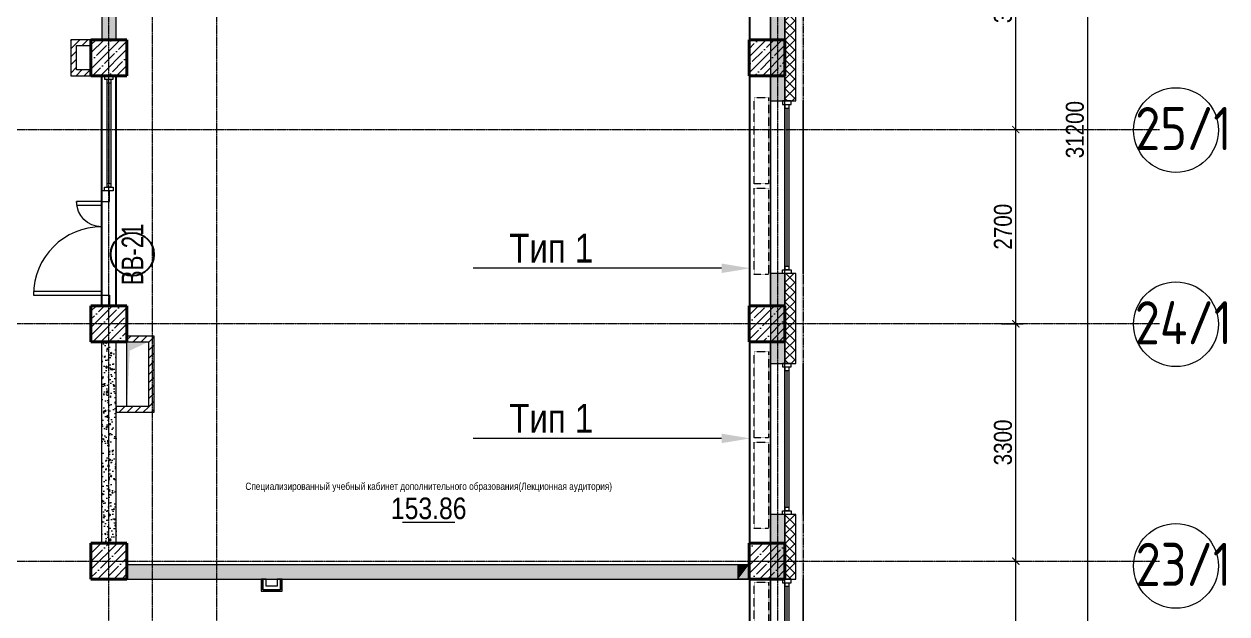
# Model space of a CAD drawing. Header units: millimetres. Extents: x -231292 to 573618, y -153144 to 564035.
# Drawn here: x 113003 to 129729, y 91395 to 99598 of the extents above; entities that cross this region are included whole.
import ezdxf
from ezdxf import colors
from ezdxf.entities.mleader import LeaderData, LeaderLine
from ezdxf.enums import TextEntityAlignment as Align
from ezdxf.math import Vec2, Vec3

# ---------------------------------------------------------------- set-up
doc = ezdxf.new("R2010")
doc.units = ezdxf.units.MM
for name, pattern in [('CENTER2', [28.575, 19.05, -3.175, 3.175, -3.175]), ('DASHED', [19.05, 12.7, -6.35]), ('HIDDEN2', [4.7625, 3.175, -1.5875])]:
    doc.linetypes.add(name, pattern=pattern)
doc.layers.get('0').update_dxf_attribs({"color": 250})
doc.layers.get('Defpoints').update_dxf_attribs({"color": 250})
for name, color, linetype, lineweight in [('A-AREA', 250, 'Continuous', 15), ('A-Wall_Материал_Газоблок_Контур', 250, 'Continuous', 0), ('АР_Витраж', 250, 'Continuous', 13), ('АР_Витраж марка', 250, 'Continuous', 9), ('АР_Двери_витраж', 250, 'Continuous', 9), ('АР_Колонны', 250, 'Continuous', 35), ('АР_Окна', 250, 'Continuous', 5), ('АР_Отопительные приборы', 250, 'HIDDEN2', 0), ('АР_площадь пом', 250, 'Continuous', 5), ('АР_Стены ГКЛ', 250, 'Continuous', 15), ('АР_Стены ЖБ', 250, 'Continuous', 35), ('АР_Стены ПЕНОблок', 250, 'Continuous', 20), ('АР_Утеплитель', 250, 'Continuous', 0), ('АР_Штриховка', 250, 'Continuous', 0), ('Зашивка радиаторов тип 1 (фанера и МДФ)', 250, 'Continuous', 0), ('КМ_Фахверки', 250, 'Continuous', 80), ('ОВ_Отопление', 250, 'Continuous', 0), ('ОВ_Шахты', 250, 'Continuous', 5), ('Размеры зашивки ГКЛ', 250, 'Continuous', 0), ('РД_Оси_100', 250, 'Continuous', 0), ('РД_Оси_размер', 250, 'Continuous', 0), ('РД_проем_инж перемыч_фахверк', 250, 'Continuous', 18)]:
    doc.layers.add(name, color=color, linetype=linetype, lineweight=lineweight)
doc.layers.add('АР_Делит', color=250, linetype='Continuous', lineweight=0, plot=False)
doc.layers.add('РД_Проем', color=250, linetype='Continuous', lineweight=0, plot=False)
doc.layers.add('РД_Витраж_вн', color=250, linetype='Continuous')
doc.styles.add('Arial_09', font='ARIALN.TTF', dxfattribs={"width": 0.9})
doc.styles.add('style1', font='ARIALN.TTF')
doc.styles.add('ккк', font='isocpeur.ttf', dxfattribs={"width": 0.85, "oblique": 15})
doc.dimstyles.new('Dim100_ареал', dxfattribs={"dimscale": 100, "dimtxt": 2.5, "dimasz": 1, "dimexe": 1, "dimexo": 1, "dimgap": 0.5, "dimtad": 1, "dimzin": 12, "dimdsep": 46, "dimtxsty": 'style1', "dimblk": 'ARCHTICK', "dimcen": 1, "dimdle": 1, "dimclrd": 256, "dimclre": 256, "dimaunit": 1, "dimadec": 0, "dimazin": 3, "dimtfac": 1, "dimtmove": 1, "dimatfit": 3, "dimldrblk": 'OPEN30', "dimfxl": 2, "dimfxlon": 1, "dimtolj": 1, "dimtzin": 0, "dimlwd": 9, "dimlwe": 9, "dimarcsym": 0})
pattern_1 = [(45, (8883.4, 13229.69), (-112.2532, 112.2532), []), (45, (8995.66, 13229.69), (-112.2532, 112.2532), [198.4375, -39.6875, 0, -39.6875])]

# ---------------------------------------------------------------- blocks, each defined once
blk = doc.blocks.new('A-iden')
at = {"linetype": 'Continuous', "lineweight": 5}
blk.add_circle((-0.73, -4.06), 5.89, dxfattribs=at)
at = {"color": 0, "linetype": 'Continuous', "lineweight": 20, "style": 'ккк', "width": 0.85}
blk.add_attdef('ID', text='', height=6, dxfattribs=at).set_placement((0.31, -3.85), align=Align.MIDDLE_CENTER)
blk = doc.blocks.new('_ArchTick')
at = {"color": 0, "linetype": 'ByBlock', "const_width": 0.15}
blk.add_lwpolyline([(-0.5, -0.5), (0.5, 0.5)], dxfattribs=at)
blk = doc.blocks.new('*D1447')
at = {"layer": 'Defpoints', "color": 0, "transparency": 16777216}
for p in [(116910, 78900), (117910, 78900), (116910, 76200)]:
    blk.add_point(p, dxfattribs=at)
at = {"layer": 'РД_Оси_размер', "lineweight": 9, "transparency": 16777216}
for p, q in [((117910, 76100), (117910, 79000)), ((117710, 78900), (118010, 78900)), ((117710, 76200), (118010, 76200))]:
    blk.add_line(p, q, dxfattribs=at)
at = {"layer": 'РД_Оси_размер', "lineweight": 9, "transparency": 16777216, "xscale": 100, "yscale": 100, "zscale": 100}
for p, rotation in [((117910, 78900), 90), ((117910, 76200), 270)]:
    blk.add_blockref('_ArchTick', p, dxfattribs=dict(at, rotation=rotation))
at = {"layer": 'РД_Оси_размер', "color": 0, "transparency": 16777216, "insert": (117732, 77550), "char_height": 250, "attachment_point": 5, "rotation": 90, "style": 'style1'}
blk.add_mtext('\\A1;2700', dxfattribs=at)
blk = doc.blocks.new('_Open30')
at = {"color": 0, "linetype": 'ByBlock', "lineweight": -2}
for p, q in [((-1, 0.27), (0, 0)), ((0, 0), (-1, -0.27)), ((0, 0), (-1, 0))]:
    blk.add_line(p, q, dxfattribs=at)
blk = doc.blocks.new('*D1448')
at = {"layer": 'Defpoints', "color": 0, "transparency": 16777216}
for p in [(116910, 82200), (117910, 82200), (116910, 78900)]:
    blk.add_point(p, dxfattribs=at)
at = {"layer": 'РД_Оси_размер', "lineweight": 9, "transparency": 16777216}
for p, q in [((117910, 78800), (117910, 82300)), ((117710, 82200), (118010, 82200)), ((117710, 78900), (118010, 78900))]:
    blk.add_line(p, q, dxfattribs=at)
at = {"layer": 'РД_Оси_размер', "lineweight": 9, "transparency": 16777216, "xscale": 100, "yscale": 100, "zscale": 100}
for p, rotation in [((117910, 82200), 90), ((117910, 78900), 270)]:
    blk.add_blockref('_ArchTick', p, dxfattribs=dict(at, rotation=rotation))
at = {"layer": 'РД_Оси_размер', "color": 0, "transparency": 16777216, "insert": (117732, 80550), "char_height": 250, "attachment_point": 5, "rotation": 90, "style": 'style1'}
blk.add_mtext('\\A1;3300', dxfattribs=at)
blk = doc.blocks.new('*D1449')
at = {"layer": 'Defpoints', "color": 0, "transparency": 16777216}
for p in [(116910, 84900), (117910, 84900), (116910, 82200)]:
    blk.add_point(p, dxfattribs=at)
at = {"layer": 'РД_Оси_размер', "lineweight": 9, "transparency": 16777216}
for p, q in [((117910, 82100), (117910, 85000)), ((117710, 84900), (118010, 84900)), ((117710, 82200), (118010, 82200))]:
    blk.add_line(p, q, dxfattribs=at)
at = {"layer": 'РД_Оси_размер', "lineweight": 9, "transparency": 16777216, "xscale": 100, "yscale": 100, "zscale": 100}
for p, rotation in [((117910, 84900), 90), ((117910, 82200), 270)]:
    blk.add_blockref('_ArchTick', p, dxfattribs=dict(at, rotation=rotation))
at = {"layer": 'РД_Оси_размер', "color": 0, "transparency": 16777216, "insert": (117732, 83550), "char_height": 250, "attachment_point": 5, "rotation": 90, "style": 'style1'}
blk.add_mtext('\\A1;2700', dxfattribs=at)
blk = doc.blocks.new('*D1450')
at = {"layer": 'Defpoints', "color": 0, "transparency": 16777216}
for p in [(116910, 88500), (117910, 88500), (116910, 84900)]:
    blk.add_point(p, dxfattribs=at)
at = {"layer": 'РД_Оси_размер', "lineweight": 9, "transparency": 16777216}
for p, q in [((117710, 88500), (118010, 88500)), ((117910, 84800), (117910, 88600)), ((117710, 84900), (118010, 84900))]:
    blk.add_line(p, q, dxfattribs=at)
at = {"layer": 'РД_Оси_размер', "lineweight": 9, "transparency": 16777216, "xscale": 100, "yscale": 100, "zscale": 100}
for p, rotation in [((117910, 88500), 90), ((117910, 84900), 270)]:
    blk.add_blockref('_ArchTick', p, dxfattribs=dict(at, rotation=rotation))
at = {"layer": 'РД_Оси_размер', "color": 0, "transparency": 16777216, "insert": (117732, 86700), "char_height": 250, "attachment_point": 5, "rotation": 90, "style": 'style1'}
blk.add_mtext('\\A1;3600', dxfattribs=at)
blk = doc.blocks.new('*D45')
at = {"layer": 'Defpoints', "color": 0, "transparency": 16777216}
for p in [(114955, 100500), (118910, 100500), (116910, 69300)]:
    blk.add_point(p, dxfattribs=at)
at = {"layer": 'РД_Оси_размер', "color": 0, "lineweight": 5, "transparency": 16777216}
for p, q in [((118910, 69200), (118910, 100600)), ((118710, 100500), (119010, 100500)), ((118710, 69300), (119010, 69300))]:
    blk.add_line(p, q, dxfattribs=at)
at = {"layer": 'РД_Оси_размер', "color": 0, "lineweight": 5, "transparency": 16777216, "xscale": 100, "yscale": 100, "zscale": 100}
for p, rotation in [((118910, 100500), 90), ((118910, 69300), 270)]:
    blk.add_blockref('_ArchTick', p, dxfattribs=dict(at, rotation=rotation))
at = {"layer": 'РД_Оси_размер', "color": 0, "transparency": 16777216, "insert": (118732, 84900), "char_height": 250, "attachment_point": 5, "rotation": 90, "style": 'style1'}
blk.add_mtext('\\A1;31200', dxfattribs=at)
blk = doc.blocks.new('otv_в_стене')
at = {"linetype": 'Continuous'}
blk.add_lwpolyline([(0, -1), (0, 0), (1, 0), (1, -1)], close=True, dxfattribs=at)
blk.add_solid([(0, -1), (0, 0), (0.5, -0.5), (1, 0)], dxfattribs=at)
blk = doc.blocks.new('otv')
at = {"linetype": 'Continuous'}
blk.add_lwpolyline([(0, -1), (0, 0), (1, 0), (1, -1)], close=True, dxfattribs=at)
blk.add_solid([(0, -1), (0, 0), (0.135, -0.137), (1, 0)], dxfattribs=at)
blk = doc.blocks.new('MOK-МаркаПомещения1')
at = {"layer": 'A-AREA', "color": 0}
blk.add_line((-3.65, -1.94), (3.65, -1.94), dxfattribs=at)
at = {"layer": 'A-AREA', "color": 0, "style": 'style1'}
blk.add_attdef('АР-ПОМЕЩЕНИЕ:ПЛОЩАДЬ', text='', height=3, dxfattribs=at).set_placement((0, 0), align=Align.MIDDLE)
at = {"layer": 'Defpoints', "style": 'style1', "flags": 8}
blk.add_attdef('АР-ПОМЕЩЕНИЕ:НАИМЕНОВАНИЕ', text='', height=1, dxfattribs=at).set_placement((0, 2.96), align=Align.MIDDLE)
blk = doc.blocks.new('МаркаВитража1')
at = {"layer": 'Defpoints'}
blk.add_circle((0, 0), 3, dxfattribs=at)
at = {"color": 0, "linetype": 'ByBlock', "lineweight": -2, "style": 'Arial_09', "width": 0.9}
blk.add_attdef('АР-ОКНО:НАИМЕНОВАНИЕ', text='', height=3, dxfattribs=at).set_placement((0, 0), align=Align.MIDDLE)
blk = doc.blocks.new('СОШ_2200_АР_ОСИ_М100_28.05.24')
at = {"layer": 'АР_Делит', "color": 5, "linetype": 'DASHED'}
blk.add_lwpolyline([(-355, 13145), (-355, 100855), (37145, 100855), (37145, 129155), (72745, 129155), (72745, 135155), (114955, 135155), (114955, -355)], dxfattribs=at)
at = {"layer": 'РД_Оси_100', "linetype": 'CENTER2'}
for p, q in [((114600, -6155), (114600, 139938.679)), ((-5954.958, 84900), (119910, 84900)), ((119910, 82200), (-5954.958, 82200)), ((-5954.958, 78900), (119910, 78900))]:
    blk.add_line(p, q, dxfattribs=at)
for points in [[(105300, -6155), (105300, 139938.679)], [(105900, 139938.679), (105900, -6155)], [(106800, -6155), (106800, 139938.679)]]:
    blk.add_lwpolyline(points, dxfattribs=at)
at = {"layer": 'РД_Оси_100', "color": 0, "xscale": 100, "yscale": 100, "zscale": 100}
for p, values in [((120210, 85300), {'ID': '25/1'}), ((120210, 82600), {'ID': '24/1'}), ((120210, 79239.148), {'ID': '23/1'})]:
    blk.add_blockref('A-iden', p, dxfattribs=at).add_auto_attribs(values)
at = {"layer": 'РД_Оси_размер'}
for base, p1, p2, picture, middle in [((118910, 100500), (116910, 69300), (114955, 100500), '*D45', (118732.357, 84900)), ((117910, 88500), (116910, 84900), (116910, 88500), '*D1450', (117732.357, 86700)), ((117910, 84900), (116910, 82200), (116910, 84900), '*D1449', (117732.357, 83550)), ((117910, 82200), (116910, 78900), (116910, 82200), '*D1448', (117732.357, 80550)), ((117910, 78900), (116910, 76200), (116910, 78900), '*D1447', (117732.357, 77550))]:
    dim = blk.add_linear_dim(base=base, p1=p1, p2=p2, angle=90, dimstyle='Dim100_ареал', dxfattribs=at)
    dim.commit()
    dim.dimension.update_dxf_attribs({"geometry": picture, "text_midpoint": middle})

msp = doc.modelspace()

# ---------------------------------------------------------------- hatches: boundary and pattern name
at = {"layer": 'АР_Стены ГКЛ', "linetype": 'Continuous', "lineweight": 0}
h = msp.add_hatch(dxfattribs=at)
h.set_pattern_fill('ANSI31', color=256, scale=15, style=0)
h.set_pattern_definition([(45, (8883.403, 13229.686), (-33.67596, 33.67596), [])])
h.paths.add_polyline_path([(116301.146, 91709.686), (116321.146, 91729.686), (116321.146, 91879.686), (116301.146, 91879.686)], flags=0)
h = msp.add_hatch(dxfattribs=at)
h.set_pattern_fill('ANSI31', color=256, scale=15, angle=-360, style=0)
h.set_pattern_definition([(45, (8883.403, 13229.686), (-33.67596, 33.67596), [])])
h.paths.add_polyline_path([(116591.146, 91879.686), (116571.146, 91879.686), (116571.146, 91729.686), (116591.146, 91709.686)], flags=0)
h = msp.add_hatch(dxfattribs=at)
h.set_pattern_fill('ANSI31', color=256, scale=15, angle=-360, style=0)
h.set_pattern_definition([(45, (8883.403, 13229.686), (-33.67596, 33.67596), [])])
h.paths.add_polyline_path([(116591.146, 91709.686), (116571.146, 91729.686), (116321.146, 91729.686), (116301.146, 91709.686)], flags=0)
at = {"layer": 'АР_Штриховка', "linetype": 'Continuous', "lineweight": 0}
h = msp.add_hatch(dxfattribs=at)
h.set_pattern_fill('AR-CONC', color=256, angle=-360, style=0)
h.set_pattern_definition([(50, (8883.4, 13229.69), (182.18467, -15.93909), [19.05, -209.55]), (355, (8883.4, 13229.69), (-35.24342, 191.05685), [15.24, -167.64058]), (100.45144, (8898.58, 13228.36), (146.94125, 175.11775), [16.19, -178.09024]), (46.1842, (8883.4, 13280.49), (271.07904, -42.04233), [28.575, -314.325]), (96.63556, (8906, 13276.98), (237.40413, 247.42612), [24.285, -267.1356]), (351.18415, (8883.4, 13280.5), (237.40413, 247.4261), [22.85997, -251.45973]), (21, (8908.8, 13267.79), (151.61439, -102.2652), [19.05, -209.55]), (326, (8908.8, 13267.79), (61.80203, 184.18797), [15.24, -167.64]), (71.45144, (8921.44, 13259.26), (213.41642, 81.92277), [16.19, -178.08994]), (37.5, (8883.4, 13229.686), (3.088603, 84.55504), [0, -165.608, 0, -170.18, 0, -168.275]), (7.5, (8883.4, 13229.69), (66.81966, 100.180575), [0, -97.028, 0, -161.798, 0, -64.135]), (327.5, (8826.76, 13229.686), (135.590595, -5.728744), [0, -63.5, 0, -198.12, 0, -262.89]), (317.5, (8801.36, 13229.69), (148.12918, 25.42649), [0, -82.55, 0, -131.572, 0, -186.69])])
h.paths.add_polyline_path([(123583.403, 109429.686), (123383.403, 109429.686), (123383.403, 108529.689), (123583.403, 108529.689)], flags=0)
h.paths.add_polyline_path([(123583.403, 105229.689), (123383.403, 105229.689), (123383.403, 103329.686), (123583.403, 103329.686)], flags=0)
h.paths.add_polyline_path([(123583.403, 100029.686), (123383.403, 100029.686), (123383.403, 98529.691), (123583.403, 98529.691)], flags=0)
h.paths.add_polyline_path([(123583.403, 96129.691), (123383.403, 96129.691), (123383.403, 94879.686), (123583.403, 94879.686)], flags=0)
h.paths.add_polyline_path([(123583.403, 92779.686), (123383.403, 92779.686), (123383.403, 91879.686), (123583.403, 91879.686)], flags=0)
h.paths.add_polyline_path([(123583.403, 89779.686), (123383.403, 89779.686), (123383.403, 88879.686), (123583.403, 88879.686)], flags=0)
h.paths.add_polyline_path([(123583.403, 86779.686), (123383.403, 86779.686), (123383.403, 85879.686), (123583.403, 85879.686)], flags=0)
h.paths.add_polyline_path([(123583.403, 83779.686), (123383.403, 83779.686), (123383.403, 81329.686), (123583.403, 81329.686)], flags=0)
h.paths.add_polyline_path([(123583.403, 78029.686), (123383.403, 78029.686), (123383.403, 77129.686), (123583.403, 77129.686)], flags=0)
h.paths.add_polyline_path([(123583.403, 75929.686), (123383.403, 75929.686), (123383.403, 75029.686), (123583.403, 75029.686)], flags=0)
h.paths.add_polyline_path([(123583.403, 73829.686), (123383.403, 73829.686), (123383.403, 72029.686), (123583.403, 72029.686)], flags=0)
h.paths.add_polyline_path([(123583.403, 68729.686), (123383.403, 68729.686), (123383.403, 67829.686), (123583.403, 67829.686)], flags=0)
h.paths.add_polyline_path([(123583.403, 66629.686), (123383.403, 66629.686), (123383.403, 65729.686), (123583.403, 65729.686)], flags=0)
h.paths.add_polyline_path([(123583.403, 64529.686), (123383.403, 64529.686), (123383.403, 54729.686), (123583.403, 54729.686)], flags=0)
h = msp.add_hatch(dxfattribs=at)
h.set_pattern_fill('ANSI37', color=256, scale=30, angle=-360, style=0)
h.set_pattern_definition([(45, (8883.4, 13229.69), (-67.35192, 67.35192), []), (135, (8883.4, 13229.69), (-67.35192, -67.35192), [])])
h.paths.add_polyline_path([(123733.403, 109429.686), (123583.403, 109429.686), (123583.403, 108529.689), (123733.403, 108529.689)], flags=0)
h.paths.add_polyline_path([(123733.403, 105229.689), (123583.403, 105229.689), (123583.403, 103329.686), (123733.403, 103329.686)], flags=0)
h.paths.add_polyline_path([(123733.403, 100029.686), (123583.403, 100029.686), (123583.403, 98529.691), (123733.403, 98529.691)], flags=0)
h.paths.add_polyline_path([(123733.403, 96129.691), (123583.403, 96129.691), (123583.403, 94879.686), (123733.403, 94879.686)], flags=0)
h.paths.add_polyline_path([(123733.403, 92779.686), (123583.403, 92779.686), (123583.403, 91879.686), (123733.403, 91879.686)], flags=0)
h.paths.add_polyline_path([(123733.403, 89779.686), (123583.403, 89779.686), (123583.403, 88879.686), (123733.403, 88879.686)], flags=0)
h.paths.add_polyline_path([(123733.403, 86779.686), (123583.403, 86779.686), (123583.403, 85879.686), (123733.403, 85879.686)], flags=0)
h.paths.add_polyline_path([(123733.403, 83779.686), (123583.403, 83779.686), (123583.403, 81329.686), (123733.403, 81329.686)], flags=0)
h.paths.add_polyline_path([(123733.403, 78029.686), (123583.403, 78029.686), (123583.403, 77129.686), (123733.403, 77129.686)], flags=0)
h.paths.add_polyline_path([(123733.403, 75929.686), (123583.403, 75929.686), (123583.403, 75029.686), (123733.403, 75029.686)], flags=0)
h.paths.add_polyline_path([(123733.403, 73829.686), (123583.403, 73829.686), (123583.403, 72029.686), (123733.403, 72029.686)], flags=0)
h.paths.add_polyline_path([(123733.403, 68729.686), (123583.403, 68729.686), (123583.403, 67829.686), (123733.403, 67829.686)], flags=0)
h.paths.add_polyline_path([(123733.403, 66629.686), (123583.403, 66629.686), (123583.403, 65729.686), (123733.403, 65729.686)], flags=0)
h.paths.add_polyline_path([(123733.403, 64529.686), (123583.403, 64529.686), (123583.403, 54729.686), (123733.403, 54729.686)], flags=0)
h = msp.add_hatch(dxfattribs=at)
h.set_pattern_fill('_U', color=256, angle=-360, style=0, pattern_type=0)
h.set_pattern_definition([(360, (8883.4027, 13229.6861), (2e-16, 1), [])])
h.paths.add_polyline_path([(123838.403, 109429.686), (123813.403, 109429.686), (123813.403, 108529.689), (123838.403, 108529.689)], flags=0)
h.paths.add_polyline_path([(123838.403, 105229.689), (123813.403, 105229.689), (123813.403, 103329.686), (123838.403, 103329.686)], flags=0)
h.paths.add_polyline_path([(123838.403, 100029.686), (123813.403, 100029.686), (123813.403, 98529.691), (123838.403, 98529.691)], flags=0)
h.paths.add_polyline_path([(123838.403, 96129.691), (123813.403, 96129.691), (123813.403, 94879.686), (123838.403, 94879.686)], flags=0)
h.paths.add_polyline_path([(123838.403, 92779.686), (123813.403, 92779.686), (123813.403, 91879.686), (123838.403, 91879.686)], flags=0)
h.paths.add_polyline_path([(123838.403, 89779.686), (123813.403, 89779.686), (123813.403, 88879.686), (123838.403, 88879.686)], flags=0)
h.paths.add_polyline_path([(123838.403, 86779.686), (123813.403, 86779.686), (123813.403, 85879.686), (123838.403, 85879.686)], flags=0)
h.paths.add_polyline_path([(123838.403, 83779.686), (123813.403, 83779.686), (123813.403, 81329.686), (123838.403, 81329.686)], flags=0)
h.paths.add_polyline_path([(123838.403, 78029.686), (123813.403, 78029.686), (123813.403, 77129.686), (123838.403, 77129.686)], flags=0)
h.paths.add_polyline_path([(123838.403, 75929.686), (123813.403, 75929.686), (123813.403, 75029.686), (123838.403, 75029.686)], flags=0)
h.paths.add_polyline_path([(123838.403, 73829.686), (123813.403, 73829.686), (123813.403, 72029.686), (123838.403, 72029.686)], flags=0)
h.paths.add_polyline_path([(123838.403, 68729.686), (123813.403, 68729.686), (123813.403, 67829.686), (123838.403, 67829.686)], flags=0)
h.paths.add_polyline_path([(123838.403, 66629.686), (123813.403, 66629.686), (123813.403, 65729.686), (123838.403, 65729.686)], flags=0)
h.paths.add_polyline_path([(123838.403, 64529.686), (123813.403, 64529.686), (123813.403, 54729.686), (123838.403, 54729.686)], flags=0)
h = msp.add_hatch(dxfattribs=at)
h.set_pattern_fill('AR-CONC', color=256, angle=45, style=0)
h.set_pattern_definition([(95, (8883.4, 13229.69), (140.09465, 117.55338), [19.05, -209.55]), (40, (8883.4, 13229.69), (-160.01845, 110.17673), [15.24, -167.64058]), (145.45144, (8895.08, 13239.48), (-19.9238, 227.7301), [16.19, -178.09024]), (91.1842, (8847.48, 13265.6), (221.41024, 161.9534), [28.575, -314.325]), (141.63556, (8865.93, 13279.1), (-7.0866, 342.82676), [24.285, -267.1356]), (36.18415, (8847.48, 13265.6), (-7.0866, 342.82676), [22.85997, -251.45973]), (66, (8874.42, 13274.59), (179.51998, 34.89515), [19.05, -209.55]), (11, (8874.42, 13274.59), (-86.53993, 173.9412), [15.24, -167.64]), (116.45145, (8889.38, 13277.5), (92.98005, 208.83634), [16.19, -178.08994]), (82.5, (8883.4, 13229.686), (-57.60547, 61.973414), [0, -165.608, 0, -170.18, 0, -168.275]), (52.5, (8883.4, 13229.69), (-23.58973, 118.087), [0, -97.028, 0, -161.798, 0, -64.135]), (12.5, (8843.35, 13189.634), (99.927863, 91.826196), [0, -63.5, 0, -198.12, 0, -262.89]), (2.5, (8825.39, 13171.67), (86.7639, 122.72239), [0, -82.55, 0, -131.572, 0, -186.69])])
h.paths.add_polyline_path([(114083.403, 99379.686), (114283.403, 99379.686), (114283.403, 103779.686), (114083.403, 103779.686)], flags=0)
at = {"layer": 'АР_Штриховка', "linetype": 'Continuous', "lineweight": 0, "ltscale": 0.5}
h = msp.add_hatch(dxfattribs=at)
h.set_pattern_fill('ANSI31', color=256, scale=25, style=0)
h.set_pattern_definition([(45, (8883.4, 13229.69), (-56.1266, 56.1266), [])])
h.paths.add_polyline_path([(113653.385, 98879.686), (113733.385, 98959.686), (113733.385, 99299.686), (113653.385, 99379.686)], flags=0)
h = msp.add_hatch(dxfattribs=at)
h.set_pattern_fill('ANSI31', color=256, scale=25, angle=-360, style=0)
h.set_pattern_definition([(45, (8883.4, 13229.69), (-56.1266, 56.1266), [])])
h.paths.add_polyline_path([(113933.403, 99299.686), (113933.403, 99379.686), (113653.385, 99379.686), (113733.385, 99299.686)], flags=0)
at = {"layer": 'АР_Штриховка', "linetype": 'Continuous', "lineweight": 5}
h = msp.add_hatch(dxfattribs=at)
h.set_pattern_fill('ANSI35', color=256, scale=25, style=0)
h.set_pattern_definition(pattern_1)
h.paths.add_polyline_path([(113933.403, 98879.686), (114433.403, 98879.686), (114433.403, 99379.686), (113933.403, 99379.686)], flags=0)
h = msp.add_hatch(dxfattribs=at)
h.set_pattern_fill('ANSI35', color=256, scale=25, style=0)
h.set_pattern_definition(pattern_1)
h.paths.add_polyline_path([(123083.403, 98879.686), (123583.403, 98879.686), (123583.403, 99379.686), (123083.403, 99379.686)], flags=0)
at = {"layer": 'АР_Штриховка', "linetype": 'Continuous', "lineweight": 0, "ltscale": 0.5}
h = msp.add_hatch(dxfattribs=at)
h.set_pattern_fill('ANSI31', color=256, scale=25, angle=-360, style=0)
h.set_pattern_definition([(45, (8883.4, 13229.69), (-56.1266, 56.1266), [])])
h.paths.add_polyline_path([(113733.385, 98959.686), (113653.385, 98879.686), (113933.403, 98879.686), (113933.403, 98959.686)], flags=0)
at = {"layer": 'АР_Штриховка', "linetype": 'Continuous', "lineweight": 5}
h = msp.add_hatch(dxfattribs=at)
h.set_pattern_fill('ANSI35', color=256, scale=25, style=0)
h.set_pattern_definition(pattern_1)
h.paths.add_polyline_path([(113933.403, 95179.686), (114433.403, 95179.686), (114433.403, 95679.686), (113933.403, 95679.686)], flags=0)
h = msp.add_hatch(dxfattribs=at)
h.set_pattern_fill('ANSI35', color=256, scale=25, style=0)
h.set_pattern_definition(pattern_1)
h.paths.add_polyline_path([(123083.403, 95179.686), (123583.403, 95179.686), (123583.403, 95679.686), (123083.403, 95679.686)], flags=0)
at = {"layer": 'АР_Штриховка', "linetype": 'Continuous', "lineweight": 0}
h = msp.add_hatch(dxfattribs=at)
h.set_pattern_fill('AR-CONC', color=256, angle=45, style=0)
h.set_pattern_definition([(95, (8883.4, 13229.69), (140.09465, 117.55338), [19.05, -209.55]), (40, (8883.4, 13229.69), (-160.01845, 110.17673), [15.24, -167.64058]), (145.45144, (8895.08, 13239.48), (-19.9238, 227.7301), [16.19, -178.09024]), (91.1842, (8847.48, 13265.6), (221.41024, 161.9534), [28.575, -314.325]), (141.63556, (8865.93, 13279.1), (-7.0866, 342.82676), [24.285, -267.1356]), (36.18415, (8847.48, 13265.6), (-7.0866, 342.82676), [22.85997, -251.45973]), (66, (8874.42, 13274.59), (179.51998, 34.89515), [19.05, -209.55]), (11, (8874.42, 13274.59), (-86.53993, 173.9412), [15.24, -167.64]), (116.45145, (8889.38, 13277.5), (92.98005, 208.83634), [16.19, -178.08994]), (82.5, (8883.4, 13229.686), (-57.60547, 61.973414), [0, -165.608, 0, -170.18, 0, -168.275]), (52.5, (8883.4, 13229.69), (-23.58973, 118.087), [0, -97.028, 0, -161.798, 0, -64.135]), (12.5, (8843.35, 13189.634), (99.927863, 91.826196), [0, -63.5, 0, -198.12, 0, -262.89]), (2.5, (8825.39, 13171.67), (86.7639, 122.72239), [0, -82.55, 0, -131.572, 0, -186.69])])
h.paths.add_polyline_path([(114083.403, 92379.686), (114283.403, 92379.686), (114283.403, 94279.686), (114083.403, 94279.686)], flags=0)
h.paths.add_polyline_path([(114083.403, 94279.686), (114283.403, 94279.686), (114283.403, 95179.686), (114083.403, 95179.686)], flags=0)
at = {"layer": 'АР_Штриховка', "linetype": 'Continuous', "lineweight": 0, "ltscale": 0.5}
h = msp.add_hatch(dxfattribs=at)
h.set_pattern_fill('ANSI31', color=256, scale=25, style=0)
h.set_pattern_definition([(45, (8883.4, 13229.69), (-56.1266, 56.1266), [])])
h.paths.add_polyline_path([(114433.403, 95259.686), (114433.403, 95179.686), (114733.403, 95179.686), (114813.403, 95259.686)], flags=0)
h = msp.add_hatch(dxfattribs=at)
h.set_pattern_fill('ANSI31', color=256, scale=25, angle=-360, style=0)
h.set_pattern_definition([(45, (8883.4, 13229.69), (-56.1266, 56.1266), [])])
h.paths.add_polyline_path([(114813.403, 95259.686), (114733.403, 95179.686), (114733.403, 94279.686), (114813.403, 94199.686)], flags=0)
h = msp.add_hatch(dxfattribs=at)
h.set_pattern_fill('ANSI31', color=256, scale=25, style=0)
h.set_pattern_definition([(45, (8883.4, 13229.69), (-56.1266, 56.1266), [])])
h.paths.add_polyline_path([(114813.403, 94199.686), (114733.403, 94279.686), (114283.403, 94279.686), (114283.403, 94199.686)], flags=0)
at = {"layer": 'АР_Штриховка', "linetype": 'Continuous', "lineweight": 5}
h = msp.add_hatch(dxfattribs=at)
h.set_pattern_fill('ANSI35', color=256, scale=25, style=0)
h.set_pattern_definition(pattern_1)
h.paths.add_polyline_path([(113933.403, 91879.686), (114433.403, 91879.686), (114433.403, 92379.686), (113933.403, 92379.686)], flags=0)
h = msp.add_hatch(dxfattribs=at)
h.set_pattern_fill('ANSI35', color=256, scale=25, style=0)
h.set_pattern_definition(pattern_1)
h.paths.add_polyline_path([(123083.403, 91879.686), (123583.403, 91879.686), (123583.403, 92379.686), (123083.403, 92379.686)], flags=0)
at = {"layer": 'АР_Штриховка', "linetype": 'Continuous', "lineweight": 0}
h = msp.add_hatch(dxfattribs=at)
h.set_pattern_fill('AR-CONC', color=256, angle=-315, style=0)
h.set_pattern_definition([(95, (8883.4, 13229.69), (140.09465, 117.55338), [19.05, -209.55]), (40, (8883.4, 13229.69), (-160.01845, 110.17673), [15.24, -167.64058]), (145.45144, (8895.08, 13239.48), (-19.9238, 227.7301), [16.19, -178.09024]), (91.1842, (8847.48, 13265.6), (221.41024, 161.9534), [28.575, -314.325]), (141.63556, (8865.93, 13279.1), (-7.0866, 342.82676), [24.285, -267.1356]), (36.18415, (8847.48, 13265.6), (-7.0866, 342.82676), [22.85997, -251.45973]), (66, (8874.42, 13274.59), (179.51998, 34.89515), [19.05, -209.55]), (11, (8874.42, 13274.59), (-86.53993, 173.9412), [15.24, -167.64]), (116.45145, (8889.38, 13277.5), (92.98005, 208.83634), [16.19, -178.08994]), (82.5, (8883.4, 13229.686), (-57.60547, 61.973414), [0, -165.608, 0, -170.18, 0, -168.275]), (52.5, (8883.4, 13229.69), (-23.58973, 118.087), [0, -97.028, 0, -161.798, 0, -64.135]), (12.5, (8843.35, 13189.634), (99.927863, 91.826196), [0, -63.5, 0, -198.12, 0, -262.89]), (2.5, (8825.39, 13171.67), (86.7639, 122.72239), [0, -82.55, 0, -131.572, 0, -186.69])])
h.paths.add_polyline_path([(114433.403, 92079.686), (114433.403, 91879.686), (123083.403, 91879.686), (123083.403, 92079.686)], flags=0)

# ---------------------------------------------------------------- linework, layer by layer
at = {"layer": 'A-Wall_Материал_Газоблок_Контур', "linetype": 'Continuous', "lineweight": 0}
for p, q in [((123383.403, 98529.691), (123383.403, 96129.691)), ((123838.403, 96129.691), (123838.403, 98529.691)), ((123383.403, 94879.686), (123383.403, 92779.686)), ((123838.403, 92779.686), (123838.403, 94879.686)), ((123383.403, 91879.686), (123383.403, 89779.686)), ((123838.403, 89779.686), (123838.403, 91879.686))]:
    msp.add_line(p, q, dxfattribs=at)
at = {"layer": 'АР_Витраж', "linetype": 'Continuous', "lineweight": 5}
for p, q in [((114083.403, 98879.686), (114083.403, 97279.686)), ((114283.403, 98879.686), (114283.403, 97279.686))]:
    msp.add_line(p, q, dxfattribs=at)
at = {"layer": 'АР_Витраж', "linetype": 'Continuous', "lineweight": 13}
for p, q in [((114158.403, 98779.686), (114208.403, 98779.686)), ((114183.403, 98779.686), (114183.403, 97379.686)), ((114158.403, 97379.686), (114208.403, 97379.686))]:
    msp.add_line(p, q, dxfattribs=at)
for points in [[(114243.403, 98829.686), (114243.403, 98879.686), (114123.403, 98879.686), (114123.403, 98829.686)], [(114158.403, 98829.686), (114208.403, 98829.686), (114208.403, 97329.686), (114158.403, 97329.686)], [(114243.403, 97329.686), (114243.403, 97279.686), (114123.403, 97279.686), (114123.403, 97329.686)]]:
    msp.add_lwpolyline(points, close=True, dxfattribs=at)
at = {"layer": 'АР_Двери_витраж', "linetype": 'Continuous', "lineweight": 9}
for points in [[(114193.403, 97129.686), (114193.403, 97279.686), (114083.403, 97279.686), (114083.403, 97129.686)], [(113733.403, 97129.686), (113733.403, 97079.686), (114083.403, 97079.686), (114083.403, 97129.686)], [(114083.403, 95829.686), (114083.403, 95879.686), (113133.403, 95879.686), (113133.403, 95829.686)], [(114193.403, 95829.686), (114193.403, 95679.686), (114083.403, 95679.686), (114083.403, 95829.686)]]:
    msp.add_lwpolyline(points, close=True, dxfattribs=at)
at = {"layer": 'АР_Двери_витраж', "linetype": 'Continuous', "lineweight": 9, "extrusion": (0, 0, -1)}
msp.add_arc((-114083.403, 97129.686), 350, 270, 0, dxfattribs=at)
at = {"layer": 'АР_Двери_витраж', "linetype": 'Continuous', "lineweight": 9}
msp.add_arc((114083.403, 95829.686), 950, 90, 180, dxfattribs=at)
at = {"layer": 'АР_Колонны', "linetype": 'HIDDEN2', "lineweight": 25}
for p, q in [((113933.403, 99379.686), (114433.403, 99379.686)), ((113933.403, 98879.686), (113933.403, 99379.686)), ((114433.403, 99379.686), (114433.403, 98879.686)), ((123083.403, 99379.686), (123583.403, 99379.686)), ((123083.403, 98879.686), (123083.403, 99379.686)), ((123583.403, 99379.686), (123583.403, 98879.686)), ((114433.403, 98879.686), (113933.403, 98879.686)), ((123583.403, 98879.686), (123083.403, 98879.686)), ((113933.403, 95679.686), (114433.403, 95679.686)), ((113933.403, 95179.686), (113933.403, 95679.686)), ((114433.403, 95679.686), (114433.403, 95179.686)), ((123083.403, 95679.686), (123583.403, 95679.686)), ((123083.403, 95179.686), (123083.403, 95679.686)), ((123583.403, 95679.686), (123583.403, 95179.686)), ((114433.403, 95179.686), (113933.403, 95179.686)), ((123583.403, 95179.686), (123083.403, 95179.686)), ((113933.403, 92379.686), (114433.403, 92379.686)), ((113933.403, 91879.686), (113933.403, 92379.686)), ((114433.403, 92379.686), (114433.403, 91879.686)), ((123083.403, 92379.686), (123583.403, 92379.686)), ((123083.403, 91879.686), (123083.403, 92379.686)), ((123583.403, 92379.686), (123583.403, 91879.686)), ((114433.403, 91879.686), (113933.403, 91879.686)), ((123583.403, 91879.686), (123083.403, 91879.686))]:
    msp.add_line(p, q, dxfattribs=at)
at = {"layer": 'АР_Колонны', "linetype": 'Continuous', "lineweight": 35}
for p, q in [((113933.403, 99379.686), (114433.403, 99379.686)), ((113933.403, 98879.686), (113933.403, 99379.686)), ((114433.403, 98879.686), (114433.403, 99379.686)), ((123083.403, 99379.686), (123583.403, 99379.686)), ((123083.403, 98879.686), (123083.403, 99379.686)), ((123583.403, 98879.686), (123583.403, 99379.686)), ((113933.403, 98879.686), (114433.403, 98879.686)), ((123083.403, 98879.686), (123583.403, 98879.686)), ((113933.403, 95679.686), (114433.403, 95679.686)), ((113933.403, 95179.686), (113933.403, 95679.686)), ((114433.403, 95179.686), (114433.403, 95679.686)), ((123083.403, 95679.686), (123583.403, 95679.686)), ((123083.403, 95179.686), (123083.403, 95679.686)), ((123583.403, 95179.686), (123583.403, 95679.686)), ((113933.403, 95179.686), (114433.403, 95179.686)), ((123083.403, 95179.686), (123583.403, 95179.686)), ((114433.403, 92379.686), (113933.403, 92379.686)), ((113933.403, 91879.686), (113933.403, 92379.686)), ((114433.403, 92379.686), (113933.403, 92379.686)), ((114433.403, 91879.686), (114433.403, 92379.686)), ((123583.403, 92379.686), (123083.403, 92379.686)), ((123083.403, 91879.686), (123083.403, 92379.686)), ((123583.403, 92379.686), (123083.403, 92379.686)), ((123583.403, 91879.686), (123583.403, 92379.686)), ((113933.403, 91879.686), (114433.403, 91879.686)), ((123083.403, 91879.686), (123583.403, 91879.686))]:
    msp.add_line(p, q, dxfattribs=at)
at = {"layer": 'АР_Окна', "linetype": 'Continuous', "lineweight": 5}
for p, q in [((123383.403, 98529.691), (123383.403, 96129.691)), ((123838.403, 98529.691), (123838.403, 96129.691)), ((123585.903, 98429.691), (123635.903, 98429.691)), ((123610.903, 98429.691), (123610.903, 96229.691)), ((123585.903, 96229.691), (123635.903, 96229.691)), ((123383.403, 94879.686), (123383.403, 92779.686)), ((123838.403, 94879.686), (123838.403, 92779.686)), ((123585.903, 94779.686), (123635.903, 94779.686)), ((123610.903, 94779.686), (123610.903, 92879.686)), ((123585.903, 92879.686), (123635.903, 92879.686)), ((123383.403, 91879.686), (123383.403, 89779.686)), ((123838.403, 91879.686), (123838.403, 89779.686)), ((123585.903, 91779.686), (123635.903, 91779.686)), ((123610.903, 91779.686), (123610.903, 89879.686))]:
    msp.add_line(p, q, dxfattribs=at)
for points in [[(123670.903, 98479.691), (123670.903, 98529.691), (123550.903, 98529.691), (123550.903, 98479.691)], [(123585.903, 98479.691), (123635.903, 98479.691), (123635.903, 96179.691), (123585.903, 96179.691)], [(123670.903, 96179.691), (123670.903, 96129.691), (123550.903, 96129.691), (123550.903, 96179.691)], [(123670.903, 94829.686), (123670.903, 94879.686), (123550.903, 94879.686), (123550.903, 94829.686)], [(123585.903, 94829.686), (123635.903, 94829.686), (123635.903, 92829.686), (123585.903, 92829.686)], [(123670.903, 92829.686), (123670.903, 92779.686), (123550.903, 92779.686), (123550.903, 92829.686)], [(123670.903, 91829.686), (123670.903, 91879.686), (123550.903, 91879.686), (123550.903, 91829.686)], [(123585.903, 91829.686), (123635.903, 91829.686), (123635.903, 89829.686), (123585.903, 89829.686)]]:
    msp.add_lwpolyline(points, close=True, dxfattribs=at)
at = {"layer": 'АР_Отопительные приборы'}
for points in [[(123353.403, 97375.519), (123153.403, 97375.519), (123153.403, 98575.519), (123353.403, 98575.519)], [(123353.403, 96117.343), (123153.403, 96117.343), (123153.403, 97317.343), (123353.403, 97317.343)], [(123353.403, 93843.368), (123153.403, 93843.368), (123153.403, 95043.368), (123353.403, 95043.368)], [(123353.403, 92585.193), (123153.403, 92585.193), (123153.403, 93785.193), (123353.403, 93785.193)], [(123353.403, 90835.573), (123153.403, 90835.573), (123153.403, 91835.573), (123353.403, 91835.573)]]:
    msp.add_lwpolyline(points, close=True, dxfattribs=at)
at = {"layer": 'АР_Стены ГКЛ', "linetype": 'Continuous', "lineweight": 5}
for p, q in [((116321.146, 91879.686), (116301.146, 91879.686)), ((116301.146, 91879.686), (116301.146, 91709.686)), ((116371.146, 91879.686), (116321.146, 91879.686)), ((116321.146, 91879.686), (116321.146, 91729.686)), ((116321.146, 91729.686), (116321.146, 91879.686)), ((116371.146, 91779.686), (116371.146, 91879.686)), ((116571.146, 91879.686), (116521.146, 91879.686)), ((116521.146, 91879.686), (116521.146, 91779.686)), ((116571.146, 91729.686), (116571.146, 91879.686)), ((116591.146, 91879.686), (116571.146, 91879.686)), ((116571.146, 91879.686), (116571.146, 91729.686)), ((116591.146, 91709.686), (116591.146, 91879.686)), ((116301.146, 91709.686), (116591.146, 91709.686)), ((116321.146, 91729.686), (116571.146, 91729.686)), ((116571.146, 91729.686), (116321.146, 91729.686)), ((116521.146, 91779.686), (116371.146, 91779.686))]:
    msp.add_line(p, q, dxfattribs=at)
at = {"layer": 'АР_Стены ЖБ', "linetype": 'Continuous', "lineweight": 40}
for p, q in [((114433.403, 99379.686), (113933.403, 99379.686)), ((113933.403, 99379.686), (113933.403, 98879.686)), ((114433.403, 98879.686), (114433.403, 99379.686)), ((123583.403, 99379.686), (123083.403, 99379.686)), ((123083.403, 99379.686), (123083.403, 98879.686)), ((123583.403, 98879.686), (123583.403, 99379.686)), ((113933.403, 98879.686), (114433.403, 98879.686)), ((123083.403, 98879.686), (123583.403, 98879.686)), ((114433.403, 95679.686), (113933.403, 95679.686)), ((113933.403, 95679.686), (113933.403, 95179.686)), ((114433.403, 95179.686), (114433.403, 95679.686)), ((123583.403, 95679.686), (123083.403, 95679.686)), ((123083.403, 95679.686), (123083.403, 95179.686)), ((123583.403, 95179.686), (123583.403, 95679.686)), ((113933.403, 95179.686), (114433.403, 95179.686)), ((123083.403, 95179.686), (123583.403, 95179.686)), ((114433.403, 92379.686), (113933.403, 92379.686)), ((113933.403, 92379.686), (113933.403, 91879.686)), ((114433.403, 91879.686), (114433.403, 92379.686)), ((123583.403, 92379.686), (123083.403, 92379.686)), ((123083.403, 92379.686), (123083.403, 91879.686)), ((123583.403, 91879.686), (123583.403, 92379.686)), ((113933.403, 91879.686), (114433.403, 91879.686)), ((123083.403, 91879.686), (123583.403, 91879.686))]:
    msp.add_line(p, q, dxfattribs=at)
at = {"layer": 'АР_Стены ПЕНОблок', "linetype": 'Continuous', "lineweight": 20}
for p, q in [((114083.403, 103779.686), (114083.403, 99379.686)), ((114283.403, 99379.686), (114283.403, 103779.686)), ((123383.403, 100029.686), (123383.403, 98529.691)), ((123583.403, 98529.691), (123583.403, 100029.686)), ((113653.385, 99379.686), (113653.385, 98879.686)), ((113933.403, 99379.686), (113653.385, 99379.686)), ((113933.403, 99299.686), (113933.403, 99379.686)), ((114083.403, 99379.686), (114283.403, 99379.686)), ((113733.385, 98959.686), (113733.385, 99299.686)), ((113733.385, 99299.686), (113933.403, 99299.686)), ((113653.385, 98879.686), (113933.403, 98879.686)), ((113933.403, 98959.686), (113733.385, 98959.686)), ((113933.403, 98879.686), (113933.403, 98959.686)), ((123383.403, 98529.691), (123583.403, 98529.691)), ((123583.403, 96129.691), (123383.403, 96129.691)), ((123383.403, 96129.691), (123383.403, 94879.686)), ((123583.403, 94879.686), (123583.403, 96129.691)), ((114283.403, 95679.686), (114083.403, 95679.686)), ((114083.403, 95679.686), (114083.403, 95678.686)), ((114083.403, 95678.686), (114283.403, 95678.686)), ((114283.403, 95678.686), (114283.403, 95679.686)), ((114283.403, 95179.686), (114083.403, 95179.686)), ((114083.403, 92379.686), (114083.403, 95179.686)), ((114283.403, 92379.686), (114283.403, 95179.686)), ((114433.403, 95259.686), (114433.403, 95179.686)), ((114813.403, 95259.686), (114433.403, 95259.686)), ((114433.403, 95179.686), (114733.403, 95179.686)), ((114733.403, 95179.686), (114733.403, 94279.686)), ((114813.403, 94199.686), (114813.403, 95259.686)), ((123383.403, 94879.686), (123583.403, 94879.686)), ((114733.403, 94279.686), (114283.403, 94279.686)), ((114283.403, 94279.686), (114283.403, 94199.686)), ((114283.403, 94199.686), (114813.403, 94199.686)), ((123583.403, 92779.686), (123383.403, 92779.686)), ((123383.403, 92779.686), (123383.403, 91879.686)), ((123583.403, 91879.686), (123583.403, 92779.686)), ((114083.403, 92379.686), (114283.403, 92379.686)), ((114433.403, 92079.686), (114433.403, 91879.686)), ((123083.403, 92079.686), (114433.403, 92079.686)), ((123083.403, 91879.686), (123083.403, 92079.686)), ((114433.403, 91879.686), (123083.403, 91879.686)), ((123383.403, 91879.686), (123583.403, 91879.686))]:
    msp.add_line(p, q, dxfattribs=at)
at = {"layer": 'АР_Утеплитель', "linetype": 'Continuous', "lineweight": 0}
for p, q in [((123583.403, 100029.686), (123583.403, 98529.691)), ((123733.403, 98529.691), (123733.403, 100029.686)), ((123583.403, 98529.691), (123733.403, 98529.691)), ((123733.403, 96129.691), (123583.403, 96129.691)), ((123583.403, 96129.691), (123583.403, 94879.686)), ((123733.403, 94879.686), (123733.403, 96129.691)), ((123583.403, 94879.686), (123733.403, 94879.686)), ((123733.403, 92779.686), (123583.403, 92779.686)), ((123583.403, 92779.686), (123583.403, 91879.686)), ((123733.403, 91879.686), (123733.403, 92779.686)), ((123583.403, 91879.686), (123733.403, 91879.686))]:
    msp.add_line(p, q, dxfattribs=at)
at = {"layer": 'Зашивка радиаторов тип 1 (фанера и МДФ)', "linetype": 'Continuous', "lineweight": 0}
for p, q in [((123083.404, 103779.686), (123083.403, 99379.686)), ((123095.904, 103779.686), (123095.903, 99379.686)), ((123095.903, 99379.686), (123095.904, 103779.686)), ((123383.403, 99379.686), (123383.404, 103779.686)), ((123083.403, 99379.686), (123095.903, 99379.686)), ((123095.903, 99379.686), (123383.403, 99379.686)), ((123095.903, 98879.686), (123083.403, 98879.686)), ((123083.403, 98879.686), (123083.404, 95679.686)), ((123383.403, 98879.686), (123095.903, 98879.686)), ((123095.903, 98879.686), (123095.904, 95679.686)), ((123095.904, 95679.686), (123095.903, 98879.686)), ((123383.404, 95679.686), (123383.403, 98879.686)), ((123083.404, 95679.686), (123095.904, 95679.686)), ((123095.904, 95679.686), (123383.404, 95679.686)), ((123083.404, 95179.686), (123083.403, 92379.686)), ((123095.904, 95179.686), (123083.404, 95179.686)), ((123095.904, 95179.686), (123095.903, 92379.686)), ((123095.903, 92379.686), (123095.904, 95179.686)), ((123383.404, 95179.686), (123095.904, 95179.686)), ((123383.403, 92379.686), (123383.404, 95179.686)), ((123083.403, 92379.686), (123095.903, 92379.686)), ((123095.903, 92379.686), (123383.403, 92379.686)), ((123095.903, 91879.686), (123083.403, 91879.686)), ((123083.403, 91879.686), (123083.404, 86379.686)), ((123383.403, 91879.686), (123095.903, 91879.686)), ((123095.903, 91879.686), (123095.904, 86379.686)), ((123095.904, 86379.686), (123095.903, 91879.686)), ((123383.404, 86379.686), (123383.403, 91879.686))]:
    msp.add_line(p, q, dxfattribs=at)
at = {"layer": 'КМ_Фахверки', "lineweight": 5}
msp.add_lwpolyline([(79583.403, 81804.686), (103283.403, 81804.103), (103283.403, 13129.686), (123583.403, 13129.686), (123583.371, 148129.686), (81883.406, 148129.686), (81883.406, 142129.686), (46283.403, 142129.686), (46283.403, 113829.686), (8783.403, 113829.686), (8783.403, 26629.686), (36583.403, 26629.686), (36583.403, 39729.686), (29083.403, 39729.686), (29083.403, 81804.686), (54383.403, 81804.686), (54383.403, 13129.686), (92083.403, 13129.686), (92083.403, 26829.686), (74683.402, 26829.694), (74683.401, 81804.686), (79584.99, 81804.686)], dxfattribs=at)
at = {"layer": 'РД_Витраж_вн', "linetype": 'Continuous', "lineweight": -3}
for p, q in [((114083.403, 95680.686), (114083.403, 98880.686)), ((114283.403, 95680.686), (114283.403, 98880.686))]:
    msp.add_line(p, q, dxfattribs=at)
at = {"layer": 'РД_Проем', "linetype": 'Continuous', "lineweight": 0}
for p, q in [((114083.403, 95679.686), (114083.403, 98879.686)), ((114283.403, 95679.686), (114283.403, 98879.686))]:
    msp.add_line(p, q, dxfattribs=at)
at = {"layer": 'РД_проем_инж перемыч_фахверк', "linetype": 'Continuous', "lineweight": 18}
for p, q in [((114083.403, 98880.686), (114083.403, 95680.686)), ((114283.403, 98880.686), (114283.403, 95680.686))]:
    msp.add_line(p, q, dxfattribs=at)

# ---------------------------------------------------------------- block references
at = {"layer": 'АР_Витраж марка', "linetype": 'Continuous', "lineweight": 9, "xscale": 100, "yscale": 100, "zscale": 100, "rotation": 90}
msp.add_blockref('МаркаВитража1', (114508.772, 96395.62), dxfattribs=at).add_auto_attribs({'АР-ОКНО:НАИМЕНОВАНИЕ': 'ВВ-21'})
at = {"layer": 'АР_площадь пом', "linetype": 'Continuous', "lineweight": 5}
ref = msp.add_blockref('MOK-МаркаПомещения1', (118630.069, 92863.505), dxfattribs=dict(at, xscale=100, yscale=100, zscale=100))
ref.add_attrib('АР-ПОМЕЩЕНИЕ:НАИМЕНОВАНИЕ', 'Специализированный учебный кабинет дополнительного образования(Лекционная аудитория)', dxfattribs={"layer": 'Defpoints', "height": 100, "style": 'style1'}).set_placement((118630.069, 93159.067), align=Align.MIDDLE)
ref.add_attrib('АР-ПОМЕЩЕНИЕ:ПЛОЩАДЬ', '153.86', dxfattribs={"layer": 'A-AREA', "color": 0, "height": 300, "style": 'style1'}).set_placement((118630.069, 92863.505), align=Align.MIDDLE)
at = {"layer": 'ОВ_Отопление', "xscale": 150, "yscale": 200}
msp.add_blockref('otv_в_стене', (122933.403, 92079.686), dxfattribs=at)
at = {"layer": 'ОВ_Шахты', "xscale": 300, "yscale": 900}
msp.add_blockref('otv', (114433.404, 95179.686), dxfattribs=at)
at = {"layer": 'РД_Оси_100'}
msp.add_blockref('СОШ_2200_АР_ОСИ_М100_28.05.24', (8883.403, 13229.686), dxfattribs=at)

# ---------------------------------------------------------------- leaders
at = {"layer": 'Размеры зашивки ГКЛ'}
ml = msp.add_multileader_mtext('Standard', dxfattribs=at)
ml.set_content('\\pxsm1;Тип 1 ', color=(0, 0, 138), style='style1')
ml.set_leader_properties(color=256, linetype='ByLayer', lineweight=9)
ml.build(insert=Vec2(0, 0))
ml.multileader.update_dxf_attribs({"has_dogleg": 0, "text_left_attachment_type": 6, "text_right_attachment_type": 6, "text_bottom_attachment_type": 10, "dogleg_length": 25, "arrow_head_size": 400})
ctx = ml.context
ctx.base_point, ctx.char_height, ctx.arrow_head_size, ctx.landing_gap_size, ctx.plane_origin = Vec3(119700.719, 96201.494), 400, 400, 50, Vec3(113673.819, 103172.059)
ctx.left_attachment, ctx.right_attachment, ctx.top_attachment = 6, 6, 10
notes = []
notes.append((ctx, [(1, (1, 1, 0), (120896.115, 96201.494), (-1, 0), 25, [(1, [(123102.694, 96201.494)], 0, [])])]))
ctx.mtext.insert, ctx.mtext.width, ctx.mtext.defined_height, ctx.mtext.line_spacing_factor, ctx.mtext.flow_direction = Vec3(119750.719, 96681.494), 1668.44707, 600, 0.3, 5
ml = msp.add_multileader_mtext('Standard', dxfattribs=at)
ml.set_content('\\pxsm1;Тип 1 ', color=(0, 0, 138), style='style1')
ml.set_leader_properties(color=256, linetype='ByLayer', lineweight=9)
ml.build(insert=Vec2(0, 0))
ml.multileader.update_dxf_attribs({"has_dogleg": 0, "text_left_attachment_type": 6, "text_right_attachment_type": 6, "text_bottom_attachment_type": 10, "dogleg_length": 25, "arrow_head_size": 400})
ctx = ml.context
ctx.base_point, ctx.char_height, ctx.arrow_head_size, ctx.landing_gap_size, ctx.plane_origin = Vec3(119700.719, 93835.892), 400, 400, 50, Vec3(113673.819, 100806.457)
ctx.left_attachment, ctx.right_attachment, ctx.top_attachment = 6, 6, 10
notes.append((ctx, [(1, (1, 1, 0), (120896.115, 93835.892), (-1, 0), 25, [(1, [(123102.694, 93835.892)], 0, [])])]))
ctx.mtext.insert, ctx.mtext.width, ctx.mtext.defined_height, ctx.mtext.line_spacing_factor, ctx.mtext.flow_direction = Vec3(119750.719, 94315.892), 1668.44707, 600, 0.3, 5
for ctx, leaders in notes:
    for number, flags, end, landing, length, lines in leaders:
        leader = LeaderData()
        leader.index, (leader.has_last_leader_line, leader.has_dogleg_vector, leader.attachment_direction) = number, flags
        leader.last_leader_point, leader.dogleg_vector, leader.dogleg_length = Vec3(end), Vec3(landing), length
        for number, points, colour, breaks in lines:
            line = LeaderLine()
            line.index, line.vertices, line.color, line.breaks = number, Vec3.list(points), colors.encode_raw_color(colour), breaks
            leader.lines.append(line)
        ctx.leaders.append(leader)

doc.saveas('drawing.dxf')
